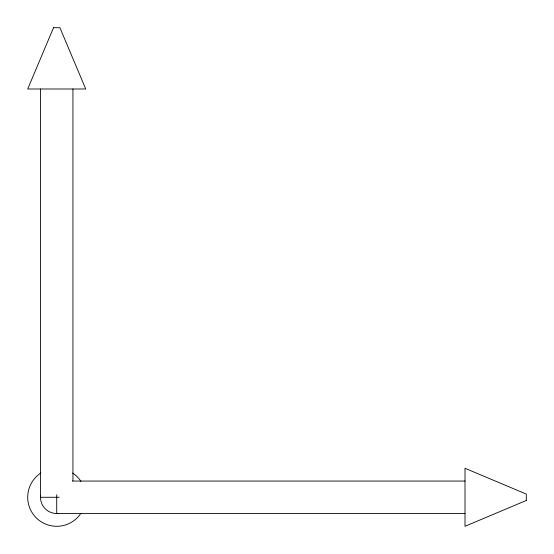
<?xml version="1.0" encoding="UTF-8"?>
<svg xmlns="http://www.w3.org/2000/svg" width="554" height="554" viewBox="0 0 554 554"><rect width="100%" height="100%" fill="white"/><g stroke="black" fill="none" stroke-linecap="round" stroke-linejoin="round"><path stroke-width="0.83" d="M72.283 481.059L465.007 481.059M59.236 497.284L40.484 497.284L40.484 88.993M465.007 513.516L56.716 513.516L56.716 494.764M72.941 88.993L72.941 480.851M80.96 513.226A29.016 29.016 0 0 1 36.197 517.803A29.016 29.016 0 0 1 40.774 473.04M72.65 473.04A29.016 29.016 0 0 1 80.96 481.35M58.405 513.426A16.225 16.225 0 0 1 40.574 495.595M53.523 27.7L27.7 88.993L85.731 88.993L59.908 27.7L53.523 27.7M526.3 500.477L465.007 526.3L465.007 468.269L526.3 494.092L526.3 500.477"/></g></svg>
